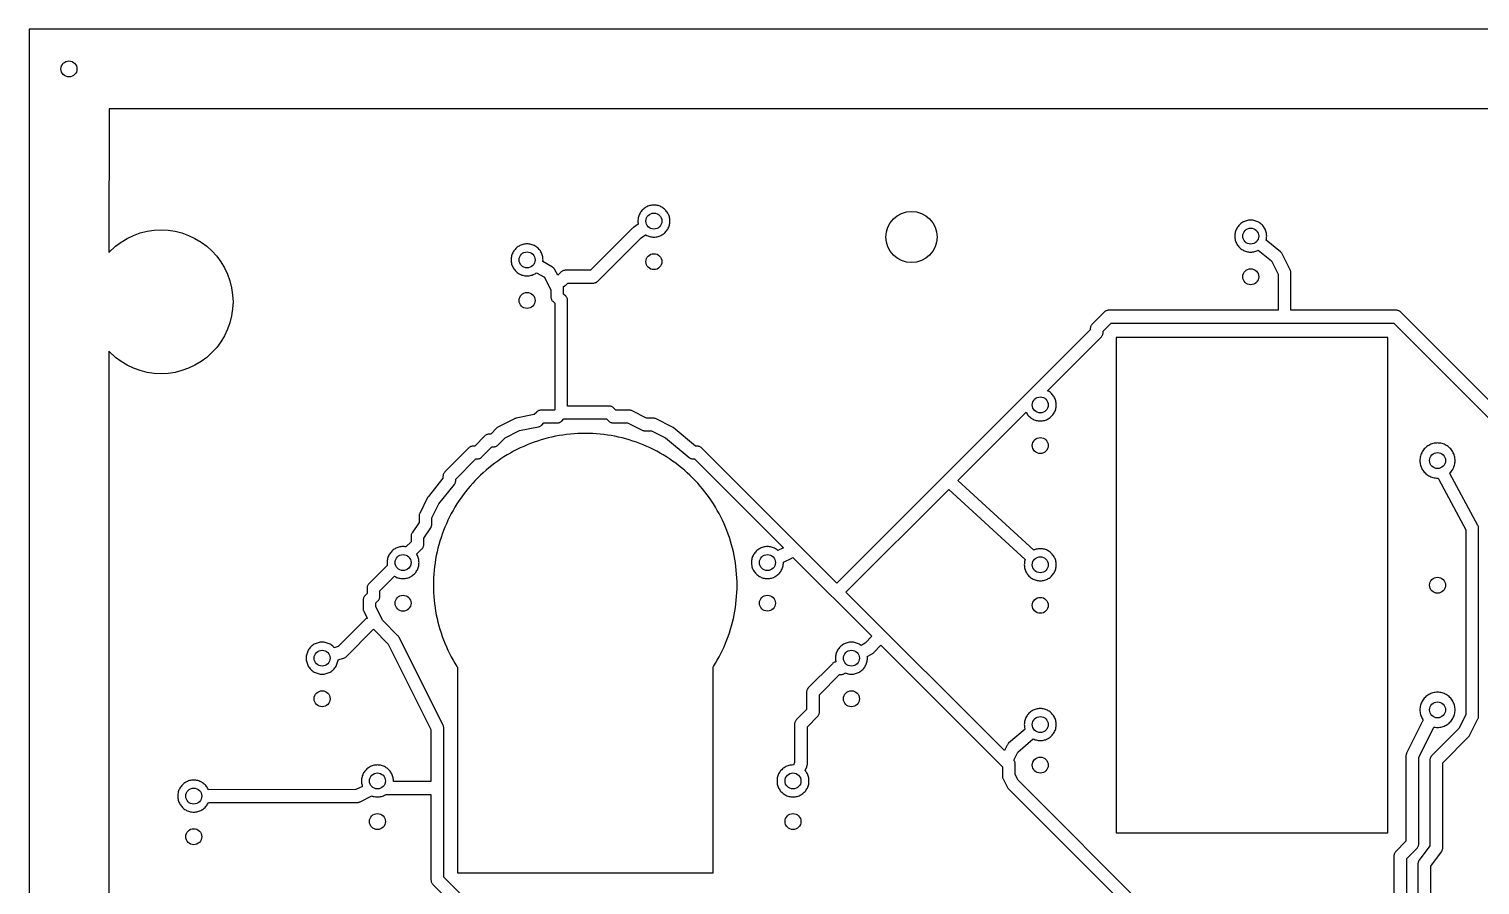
# Model space of a CAD drawing. Header units: millimetres. Extents: x 0 to 250, y 0 to 130.
# Drawn here: x 0 to 90.8, y 76.4 to 130 of the extents above; entities that cross this region are included whole.
import ezdxf

# ---------------------------------------------------------------- set-up
doc = ezdxf.new("R2010")
doc.units = ezdxf.units.MM
for name, color, linetype in [('0_REF_BLANK_250x130_DO_NOT_CUT', 8, 'Continuous'), ('1_ISOLATE_0.4mm_PROFILE_OUTSIDE_0.12deep', 1, 'Continuous'), ('2_DRILL_1.0mm', 3, 'Continuous'), ('3_DRILL_3.2mm_STANDOFF', 5, 'Continuous'), ('4_CUTOUTS_PROFILE_INSIDE_THRU', 4, 'Continuous'), ('5_OUTLINE_PROFILE_OUTSIDE_THRU', 2, 'Continuous'), ('C1_COUPON_ISOLATE_0.4mm_PROFILE_OUTSIDE_0.12deep', 2, 'Continuous')]:
    doc.layers.add(name, color=color, linetype=linetype)

msp = doc.modelspace()

# ---------------------------------------------------------------- linework, layer by layer
at = {"layer": '0_REF_BLANK_250x130_DO_NOT_CUT'}
msp.add_lwpolyline([(0, 0), (250, 0), (250, 130), (0, 130)], close=True, dxfattribs=at)
at = {"layer": '1_ISOLATE_0.4mm_PROFILE_OUTSIDE_0.12deep'}
for points in [[(95.05, 103.0657), (85.8328, 112.2828), (85.8038, 112.3092), (85.7722, 112.3326), (85.7386, 112.3528), (85.7031, 112.3696), (85.6661, 112.3828), (85.628, 112.3923), (85.5892, 112.3981), (85.55, 112.4), (78.95, 112.4), (78.95, 114.75), (78.9483, 114.787), (78.9431, 114.8238), (78.9346, 114.8598), (78.9228, 114.895), (78.9078, 114.9289), (78.4078, 115.9289), (78.3863, 115.9665), (78.361, 116.0016), (78.3319, 116.0338), (78.2996, 116.0626), (77.4028, 116.7787), (77.4029, 116.7792), (77.4178, 116.8429), (77.4284, 116.9075), (77.4349, 116.9726), (77.437, 117.038), (77.4349, 117.1034), (77.4284, 117.1685), (77.4178, 117.2331), (77.4029, 117.2968), (77.3839, 117.3594), (77.3609, 117.4207), (77.3339, 117.4803), (77.303, 117.538), (77.2685, 117.5936), (77.2304, 117.6468), (77.1888, 117.6973), (77.1441, 117.7451), (77.0963, 117.7898), (77.0458, 117.8314), (76.9926, 117.8695), (76.937, 117.904), (76.8793, 117.9349), (76.8197, 117.9619), (76.7584, 117.9849), (76.6958, 118.0039), (76.6321, 118.0188), (76.5675, 118.0294), (76.5024, 118.0359), (76.437, 118.038), (76.3716, 118.0359), (76.3065, 118.0294), (76.2419, 118.0188), (76.1782, 118.0039), (76.1156, 117.9849), (76.0543, 117.9619), (75.9947, 117.9349), (75.937, 117.904), (75.8814, 117.8695), (75.8282, 117.8314), (75.7777, 117.7898), (75.7299, 117.7451), (75.6852, 117.6973), (75.6436, 117.6468), (75.6055, 117.5936), (75.571, 117.538), (75.5401, 117.4803), (75.5131, 117.4207), (75.4901, 117.3594), (75.4711, 117.2968), (75.4562, 117.2331), (75.4456, 117.1685), (75.4391, 117.1034), (75.437, 117.038), (75.4391, 116.9726), (75.4456, 116.9075), (75.4562, 116.8429), (75.4711, 116.7792), (75.4901, 116.7166), (75.5131, 116.6553), (75.5401, 116.5957), (75.571, 116.538), (75.6055, 116.4824), (75.6436, 116.4292), (75.6852, 116.3787), (75.7299, 116.3309), (75.7777, 116.2862), (75.8282, 116.2446), (75.8814, 116.2065), (75.937, 116.172), (75.9947, 116.1411), (76.0543, 116.1141), (76.1156, 116.0911), (76.1782, 116.0721), (76.2419, 116.0572), (76.3065, 116.0466), (76.3716, 116.0401), (76.437, 116.038), (76.5024, 116.0401), (76.5675, 116.0466), (76.6321, 116.0572), (76.6958, 116.0721), (76.7584, 116.0911), (76.8197, 116.1141), (76.8793, 116.1411), (76.9032, 116.1539), (77.7316, 115.4924), (78.15, 114.6556), (78.15, 112.4), (67.55, 112.4), (67.5108, 112.3981), (67.472, 112.3923), (67.4339, 112.3828), (67.3969, 112.3696), (67.3614, 112.3528), (67.3278, 112.3326), (67.2962, 112.3092), (67.2672, 112.2828), (66.5172, 111.5328), (66.4908, 111.5038), (66.4674, 111.4722), (66.4472, 111.4386), (66.4304, 111.4031), (66.4172, 111.3661), (66.4077, 111.328), (66.4019, 111.2892), (66.4, 111.25), (66.4, 111.1657), (50.55, 95.3157), (42.0828, 103.7828), (42.0538, 103.8092), (42.0222, 103.8326), (41.9886, 103.8528), (41.9531, 103.8696), (41.9161, 103.8828), (41.878, 103.8923), (41.8392, 103.8981), (41.8, 103.9), (41.6948, 103.9), (40.3061, 105.0573), (40.2689, 105.0848), (40.2289, 105.1078), (39.2289, 105.6078), (39.195, 105.6228), (39.1598, 105.6346), (39.1238, 105.6431), (39.087, 105.6483), (39.05, 105.65), (38.6444, 105.65), (37.7289, 106.1078), (37.695, 106.1228), (37.6598, 106.1346), (37.6238, 106.1431), (37.587, 106.1483), (37.55, 106.15), (36.7157, 106.15), (36.5828, 106.2828), (36.5538, 106.3092), (36.5222, 106.3326), (36.4886, 106.3528), (36.4531, 106.3696), (36.4161, 106.3828), (36.378, 106.3923), (36.3392, 106.3981), (36.3, 106.4), (33.7, 106.4), (33.7, 113), (33.6981, 113.0392), (33.6923, 113.078), (33.6828, 113.1161), (33.6696, 113.1531), (33.6528, 113.1886), (33.6326, 113.2222), (33.6092, 113.2538), (33.5828, 113.2828), (33.45, 113.4157), (33.45, 113.75), (33.4483, 113.787), (33.4431, 113.8238), (33.4346, 113.8598), (33.4304, 113.8723), (33.4531, 113.8804), (33.4886, 113.8972), (33.5222, 113.9174), (33.5538, 113.9408), (33.5828, 113.9672), (33.7157, 114.1), (35.3, 114.1), (35.3392, 114.1019), (35.378, 114.1077), (35.4161, 114.1172), (35.4531, 114.1304), (35.4886, 114.1472), (35.5222, 114.1674), (35.5538, 114.1908), (35.5828, 114.2172), (38.3078, 116.9422), (38.5756, 117.1289), (38.598, 117.115), (38.6557, 117.0841), (38.7153, 117.0571), (38.7766, 117.0341), (38.8392, 117.0151), (38.9029, 117.0002), (38.9675, 116.9896), (39.0326, 116.9831), (39.098, 116.981), (39.1634, 116.9831), (39.2285, 116.9896), (39.2931, 117.0002), (39.3568, 117.0151), (39.4194, 117.0341), (39.4807, 117.0571), (39.5403, 117.0841), (39.598, 117.115), (39.6536, 117.1495), (39.7068, 117.1876), (39.7573, 117.2292), (39.8051, 117.2739), (39.8498, 117.3217), (39.8914, 117.3722), (39.9295, 117.4254), (39.964, 117.481), (39.9949, 117.5387), (40.0219, 117.5983), (40.0449, 117.6596), (40.0639, 117.7222), (40.0788, 117.7859), (40.0894, 117.8505), (40.0959, 117.9156), (40.098, 117.981), (40.0959, 118.0464), (40.0894, 118.1115), (40.0788, 118.1761), (40.0639, 118.2398), (40.0449, 118.3024), (40.0219, 118.3637), (39.9949, 118.4233), (39.964, 118.481), (39.9295, 118.5366), (39.8914, 118.5898), (39.8498, 118.6403), (39.8051, 118.6881), (39.7573, 118.7328), (39.7068, 118.7744), (39.6536, 118.8125), (39.598, 118.847), (39.5403, 118.8779), (39.4807, 118.9049), (39.4194, 118.9279), (39.3568, 118.9469), (39.2931, 118.9618), (39.2285, 118.9724), (39.1634, 118.9789), (39.098, 118.981), (39.0326, 118.9789), (38.9675, 118.9724), (38.9029, 118.9618), (38.8392, 118.9469), (38.7766, 118.9279), (38.7153, 118.9049), (38.6557, 118.8779), (38.598, 118.847), (38.5424, 118.8125), (38.4892, 118.7744), (38.4387, 118.7328), (38.3909, 118.6881), (38.3462, 118.6403), (38.3046, 118.5898), (38.2665, 118.5366), (38.232, 118.481), (38.2011, 118.4233), (38.1741, 118.3637), (38.1511, 118.3024), (38.1321, 118.2398), (38.1172, 118.1761), (38.1066, 118.1115), (38.1001, 118.0464), (38.098, 117.981), (38.1001, 117.9156), (38.1066, 117.8505), (38.1172, 117.7859), (38.1175, 117.7848), (37.8212, 117.5781), (37.7932, 117.5566), (37.7672, 117.5328), (35.1343, 114.9), (33.55, 114.9), (33.5108, 114.8981), (33.472, 114.8923), (33.4339, 114.8828), (33.3969, 114.8696), (33.3614, 114.8528), (33.3278, 114.8326), (33.2962, 114.8092), (33.2672, 114.7828), (33.0762, 114.5919), (32.9078, 114.9289), (32.8887, 114.9628), (32.8665, 114.9946), (32.8412, 115.0242), (32.8132, 115.0512), (32.7828, 115.0753), (32.7501, 115.0964), (32.1533, 115.4411), (32.1579, 115.4876), (32.16, 115.553), (32.1579, 115.6184), (32.1514, 115.6835), (32.1408, 115.7481), (32.1259, 115.8118), (32.1069, 115.8744), (32.0839, 115.9357), (32.0569, 115.9953), (32.026, 116.053), (31.9915, 116.1086), (31.9534, 116.1618), (31.9118, 116.2123), (31.8671, 116.2601), (31.8193, 116.3048), (31.7688, 116.3464), (31.7156, 116.3845), (31.66, 116.419), (31.6023, 116.4499), (31.5427, 116.4769), (31.4814, 116.4999), (31.4188, 116.5189), (31.3551, 116.5338), (31.2905, 116.5444), (31.2254, 116.5509), (31.16, 116.553), (31.0946, 116.5509), (31.0295, 116.5444), (30.9649, 116.5338), (30.9012, 116.5189), (30.8386, 116.4999), (30.7773, 116.4769), (30.7177, 116.4499), (30.66, 116.419), (30.6044, 116.3845), (30.5512, 116.3464), (30.5007, 116.3048), (30.4529, 116.2601), (30.4082, 116.2123), (30.3666, 116.1618), (30.3285, 116.1086), (30.294, 116.053), (30.2631, 115.9953), (30.2361, 115.9357), (30.2131, 115.8744), (30.1941, 115.8118), (30.1792, 115.7481), (30.1686, 115.6835), (30.1621, 115.6184), (30.16, 115.553), (30.1621, 115.4876), (30.1686, 115.4225), (30.1792, 115.3579), (30.1941, 115.2942), (30.2131, 115.2316), (30.2361, 115.1703), (30.2631, 115.1107), (30.294, 115.053), (30.3285, 114.9974), (30.3666, 114.9442), (30.4082, 114.8937), (30.4529, 114.8459), (30.5007, 114.8012), (30.5512, 114.7596), (30.6044, 114.7215), (30.66, 114.687), (30.7177, 114.6561), (30.7773, 114.6291), (30.8386, 114.6061), (30.9012, 114.5871), (30.9649, 114.5722), (31.0295, 114.5616), (31.0946, 114.5551), (31.16, 114.553), (31.2254, 114.5551), (31.2905, 114.5616), (31.3551, 114.5722), (31.4188, 114.5871), (31.4814, 114.6061), (31.5427, 114.6291), (31.6023, 114.6561), (31.66, 114.687), (31.7156, 114.7215), (31.7531, 114.7484), (32.2459, 114.4637), (32.65, 113.6556), (32.65, 113.25), (32.6519, 113.2108), (32.6577, 113.172), (32.6672, 113.1339), (32.6804, 113.0969), (32.6972, 113.0614), (32.7174, 113.0278), (32.7408, 112.9962), (32.7672, 112.9672), (32.9, 112.8343), (32.9, 106.25), (32.9019, 106.2108), (32.9075, 106.1732), (32.8843, 106.15), (32.05, 106.15), (32.0108, 106.1481), (31.972, 106.1423), (31.9339, 106.1328), (31.8969, 106.1196), (31.8614, 106.1028), (31.8278, 106.0826), (31.7962, 106.0592), (31.7672, 106.0328), (31.6028, 105.8685), (30.4716, 105.6422), (30.4371, 105.6337), (30.4035, 105.6222), (30.3711, 105.6078), (29.3711, 105.1078), (29.3338, 105.0866), (29.2991, 105.0615), (29.2672, 105.0328), (28.8843, 104.65), (28.8, 104.65), (28.7608, 104.6481), (28.722, 104.6423), (28.6839, 104.6328), (28.6469, 104.6196), (28.6114, 104.6028), (28.5778, 104.5826), (28.5462, 104.5592), (28.5172, 104.5328), (27.8843, 103.9), (27.8, 103.9), (27.7608, 103.8981), (27.722, 103.8923), (27.6839, 103.8828), (27.6469, 103.8696), (27.6114, 103.8528), (27.5778, 103.8326), (27.5462, 103.8092), (27.5172, 103.7828), (26.0172, 102.2828), (25.9908, 102.2538), (25.9674, 102.2222), (25.9472, 102.1886), (25.9304, 102.1531), (25.9172, 102.1161), (25.9077, 102.078), (25.9019, 102.0392), (25.9, 102), (25.9, 101.8903), (24.9877, 100.7499), (24.9631, 100.7156), (24.9422, 100.6789), (24.4422, 99.6789), (24.4272, 99.645), (24.4154, 99.6098), (24.4069, 99.5738), (24.4017, 99.537), (24.4, 99.5), (24.4, 99.1211), (23.9672, 98.4719), (23.9471, 98.4383), (23.9303, 98.4028), (23.9172, 98.3659), (23.9077, 98.3279), (23.9019, 98.2891), (23.9, 98.25), (23.9, 97.9157), (23.5764, 97.592), (23.5315, 97.5994), (23.4664, 97.6059), (23.401, 97.608), (23.3356, 97.6059), (23.2705, 97.5994), (23.2059, 97.5888), (23.1422, 97.5739), (23.0796, 97.5549), (23.0183, 97.5319), (22.9587, 97.5049), (22.901, 97.474), (22.8454, 97.4395), (22.7922, 97.4014), (22.7417, 97.3598), (22.6939, 97.3151), (22.6492, 97.2673), (22.6076, 97.2168), (22.5695, 97.1636), (22.535, 97.108), (22.5041, 97.0503), (22.4771, 96.9907), (22.4541, 96.9294), (22.4351, 96.8668), (22.4202, 96.8031), (22.4096, 96.7385), (22.4031, 96.6734), (22.401, 96.608), (22.4031, 96.5426), (22.4096, 96.4775), (22.417, 96.4326), (21.2672, 95.2828), (21.2408, 95.2538), (21.2174, 95.2222), (21.1972, 95.1886), (21.1804, 95.1531), (21.1672, 95.1161), (21.1577, 95.078), (21.1519, 95.0392), (21.15, 95), (21.15, 94.6657), (21.0172, 94.5328), (20.9908, 94.5038), (20.9674, 94.4722), (20.9472, 94.4386), (20.9304, 94.4031), (20.9172, 94.3661), (20.9077, 94.328), (20.9019, 94.2892), (20.9, 94.25), (20.9, 93.75), (20.9017, 93.713), (20.9069, 93.6762), (20.9154, 93.6402), (20.9272, 93.605), (20.9422, 93.5711), (21.1648, 93.126), (21.1469, 93.1196), (21.1114, 93.1028), (21.0778, 93.0826), (21.0462, 93.0592), (21.0172, 93.0328), (19.3374, 91.3531), (19.0991, 91.2798), (19.0928, 91.2873), (19.0481, 91.3351), (19.0003, 91.3798), (18.9498, 91.4214), (18.8966, 91.4595), (18.841, 91.494), (18.7833, 91.5249), (18.7237, 91.5519), (18.6624, 91.5749), (18.5998, 91.5939), (18.5361, 91.6088), (18.4715, 91.6194), (18.4064, 91.6259), (18.341, 91.628), (18.2756, 91.6259), (18.2105, 91.6194), (18.1459, 91.6088), (18.0822, 91.5939), (18.0196, 91.5749), (17.9583, 91.5519), (17.8987, 91.5249), (17.841, 91.494), (17.7854, 91.4595), (17.7322, 91.4214), (17.6817, 91.3798), (17.6339, 91.3351), (17.5892, 91.2873), (17.5476, 91.2368), (17.5095, 91.1836), (17.475, 91.128), (17.4441, 91.0703), (17.4171, 91.0107), (17.3941, 90.9494), (17.3751, 90.8868), (17.3602, 90.8231), (17.3496, 90.7585), (17.3431, 90.6934), (17.341, 90.628), (17.3431, 90.5626), (17.3496, 90.4975), (17.3602, 90.4329), (17.3751, 90.3692), (17.3941, 90.3066), (17.4171, 90.2453), (17.4441, 90.1857), (17.475, 90.128), (17.5095, 90.0724), (17.5476, 90.0192), (17.5892, 89.9687), (17.6339, 89.9209), (17.6817, 89.8762), (17.7322, 89.8346), (17.7854, 89.7965), (17.841, 89.762), (17.8987, 89.7311), (17.9583, 89.7041), (18.0196, 89.6811), (18.0822, 89.6621), (18.1459, 89.6472), (18.2105, 89.6366), (18.2756, 89.6301), (18.341, 89.628), (18.4064, 89.6301), (18.4715, 89.6366), (18.5361, 89.6472), (18.5998, 89.6621), (18.6624, 89.6811), (18.7237, 89.7041), (18.7833, 89.7311), (18.841, 89.762), (18.8966, 89.7965), (18.9498, 89.8346), (19.0003, 89.8762), (19.0481, 89.9209), (19.0928, 89.9687), (19.1344, 90.0192), (19.1725, 90.0724), (19.207, 90.128), (19.2379, 90.1857), (19.2649, 90.2453), (19.2879, 90.3066), (19.3069, 90.3692), (19.3218, 90.4329), (19.3324, 90.4975), (19.3342, 90.5151), (19.6676, 90.6177), (19.7042, 90.6309), (19.7394, 90.6477), (19.7728, 90.6678), (19.804, 90.691), (19.8328, 90.7172), (21.55, 92.4343), (22.4713, 91.5131), (25.15, 86.1556), (25.15, 82.9), (22.7986, 82.9), (22.8, 82.943), (22.7979, 83.0084), (22.7914, 83.0735), (22.7808, 83.1381), (22.7659, 83.2018), (22.7469, 83.2644), (22.7239, 83.3257), (22.6969, 83.3853), (22.666, 83.443), (22.6315, 83.4986), (22.5934, 83.5518), (22.5518, 83.6023), (22.5071, 83.6501), (22.4593, 83.6948), (22.4088, 83.7364), (22.3556, 83.7745), (22.3, 83.809), (22.2423, 83.8399), (22.1827, 83.8669), (22.1214, 83.8899), (22.0588, 83.9089), (21.9951, 83.9238), (21.9305, 83.9344), (21.8654, 83.9409), (21.8, 83.943), (21.7346, 83.9409), (21.6695, 83.9344), (21.6049, 83.9238), (21.5412, 83.9089), (21.4786, 83.8899), (21.4173, 83.8669), (21.3577, 83.8399), (21.3, 83.809), (21.2444, 83.7745), (21.1912, 83.7364), (21.1407, 83.6948), (21.0929, 83.6501), (21.0482, 83.6023), (21.0066, 83.5518), (20.9685, 83.4986), (20.934, 83.443), (20.9031, 83.3853), (20.8761, 83.3257), (20.8531, 83.2644), (20.8341, 83.2018), (20.8192, 83.1381), (20.8086, 83.0735), (20.8021, 83.0084), (20.8, 82.943), (20.8021, 82.8776), (20.8086, 82.8125), (20.8192, 82.7479), (20.8341, 82.6842), (20.8531, 82.6216), (20.8603, 82.6024), (20.4555, 82.4), (11.2209, 82.3964), (11.2019, 82.4383), (11.171, 82.496), (11.1365, 82.5516), (11.0984, 82.6048), (11.0568, 82.6553), (11.0121, 82.7031), (10.9643, 82.7478), (10.9138, 82.7894), (10.8606, 82.8275), (10.805, 82.862), (10.7473, 82.8929), (10.6877, 82.9199), (10.6264, 82.9429), (10.5638, 82.9619), (10.5001, 82.9768), (10.4355, 82.9874), (10.3704, 82.9939), (10.305, 82.996), (10.2396, 82.9939), (10.1745, 82.9874), (10.1099, 82.9768), (10.0462, 82.9619), (9.9836, 82.9429), (9.9223, 82.9199), (9.8627, 82.8929), (9.805, 82.862), (9.7494, 82.8275), (9.6962, 82.7894), (9.6457, 82.7478), (9.5979, 82.7031), (9.5532, 82.6553), (9.5116, 82.6048), (9.4735, 82.5516), (9.439, 82.496), (9.4081, 82.4383), (9.3811, 82.3787), (9.3581, 82.3174), (9.3391, 82.2548), (9.3242, 82.1911), (9.3136, 82.1265), (9.3071, 82.0614), (9.305, 81.996), (9.3071, 81.9306), (9.3136, 81.8655), (9.3242, 81.8009), (9.3391, 81.7372), (9.3581, 81.6746), (9.3811, 81.6133), (9.4081, 81.5537), (9.439, 81.496), (9.4735, 81.4404), (9.5116, 81.3872), (9.5532, 81.3367), (9.5979, 81.2889), (9.6457, 81.2442), (9.6962, 81.2026), (9.7494, 81.1645), (9.805, 81.13), (9.8627, 81.0991), (9.9223, 81.0721), (9.9836, 81.0491), (10.0462, 81.0301), (10.1099, 81.0152), (10.1745, 81.0046), (10.2396, 80.9981), (10.305, 80.996), (10.3704, 80.9981), (10.4355, 81.0046), (10.5001, 81.0152), (10.5638, 81.0301), (10.6264, 81.0491), (10.6877, 81.0721), (10.7473, 81.0991), (10.805, 81.13), (10.8606, 81.1645), (10.9138, 81.2026), (10.9643, 81.2442), (11.0121, 81.2889), (11.0568, 81.3367), (11.0984, 81.3872), (11.1365, 81.4404), (11.171, 81.496), (11.2019, 81.5537), (11.2212, 81.5964), (20.5502, 81.6), (20.5872, 81.6017), (20.6239, 81.6069), (20.6599, 81.6154), (20.695, 81.6272), (20.7289, 81.6422), (21.4546, 82.0051), (21.4786, 81.9961), (21.5412, 81.9771), (21.6049, 81.9622), (21.6695, 81.9516), (21.7346, 81.9451), (21.8, 81.943), (21.8654, 81.9451), (21.9305, 81.9516), (21.9951, 81.9622), (22.0588, 81.9771), (22.1214, 81.9961), (22.1827, 82.0191), (22.2423, 82.0461), (22.3, 82.077), (22.337, 82.1), (25.15, 82.1), (25.15, 76.75), (25.1519, 76.7108), (25.1577, 76.672), (25.1672, 76.6339), (25.1804, 76.5969), (25.1972, 76.5614), (25.2174, 76.5278), (25.2408, 76.4962), (25.2672, 76.4672), (27.4, 74.3343)], [(70.0828, 74.7828), (61.8787, 82.9869), (61.7, 83.3444), (61.7, 84), (61.6981, 84.0392), (61.6923, 84.078), (61.6828, 84.1161), (61.6696, 84.1531), (61.6528, 84.1886), (61.6326, 84.2222), (61.612, 84.25), (61.616, 84.2548), (61.6385, 84.2869), (61.6578, 84.3211), (61.8716, 84.7487), (62.8367, 85.5744), (62.8903, 85.5501), (62.9516, 85.5271), (63.0142, 85.5081), (63.0779, 85.4932), (63.1425, 85.4826), (63.2076, 85.4761), (63.273, 85.474), (63.3384, 85.4761), (63.4035, 85.4826), (63.4681, 85.4932), (63.5318, 85.5081), (63.5944, 85.5271), (63.6557, 85.5501), (63.7153, 85.5771), (63.773, 85.608), (63.8286, 85.6425), (63.8818, 85.6806), (63.9323, 85.7222), (63.9801, 85.7669), (64.0248, 85.8147), (64.0664, 85.8652), (64.1045, 85.9184), (64.139, 85.974), (64.1699, 86.0317), (64.1969, 86.0913), (64.2199, 86.1526), (64.2389, 86.2152), (64.2538, 86.2789), (64.2644, 86.3435), (64.2709, 86.4086), (64.273, 86.474), (64.2709, 86.5394), (64.2644, 86.6045), (64.2538, 86.6691), (64.2389, 86.7328), (64.2199, 86.7954), (64.1969, 86.8567), (64.1699, 86.9163), (64.139, 86.974), (64.1045, 87.0296), (64.0664, 87.0828), (64.0248, 87.1333), (63.9801, 87.1811), (63.9323, 87.2258), (63.8818, 87.2674), (63.8286, 87.3055), (63.773, 87.34), (63.7153, 87.3709), (63.6557, 87.3979), (63.5944, 87.4209), (63.5318, 87.4399), (63.4681, 87.4548), (63.4035, 87.4654), (63.3384, 87.4719), (63.273, 87.474), (63.2076, 87.4719), (63.1425, 87.4654), (63.0779, 87.4548), (63.0142, 87.4399), (62.9516, 87.4209), (62.8903, 87.3979), (62.8307, 87.3709), (62.773, 87.34), (62.7174, 87.3055), (62.6642, 87.2674), (62.6137, 87.2258), (62.5659, 87.1811), (62.5212, 87.1333), (62.4796, 87.0828), (62.4415, 87.0296), (62.407, 86.974), (62.3761, 86.9163), (62.3491, 86.8567), (62.3261, 86.7954), (62.3071, 86.7328), (62.2922, 86.6691), (62.2816, 86.6045), (62.2751, 86.5394), (62.273, 86.474), (62.2751, 86.4086), (62.2816, 86.3435), (62.2922, 86.2789), (62.3071, 86.2152), (62.317, 86.1825), (61.29, 85.304), (61.261, 85.2765), (61.2348, 85.2463), (61.2118, 85.2137), (61.1922, 85.1789), (61.0238, 84.8419), (51.1157, 94.75), (57.5511, 101.1855), (62.3275, 96.7992), (62.3261, 96.7954), (62.3071, 96.7328), (62.2922, 96.6691), (62.2816, 96.6045), (62.2751, 96.5394), (62.273, 96.474), (62.2751, 96.4086), (62.2816, 96.3435), (62.2922, 96.2789), (62.3071, 96.2152), (62.3261, 96.1526), (62.3491, 96.0913), (62.3761, 96.0317), (62.407, 95.974), (62.4415, 95.9184), (62.4796, 95.8652), (62.5212, 95.8147), (62.5659, 95.7669), (62.6137, 95.7222), (62.6642, 95.6806), (62.7174, 95.6425), (62.773, 95.608), (62.8307, 95.5771), (62.8903, 95.5501), (62.9516, 95.5271), (63.0142, 95.5081), (63.0779, 95.4932), (63.1425, 95.4826), (63.2076, 95.4761), (63.273, 95.474), (63.3384, 95.4761), (63.4035, 95.4826), (63.4681, 95.4932), (63.5318, 95.5081), (63.5944, 95.5271), (63.6557, 95.5501), (63.7153, 95.5771), (63.773, 95.608), (63.8286, 95.6425), (63.8818, 95.6806), (63.9323, 95.7222), (63.9801, 95.7669), (64.0248, 95.8147), (64.0664, 95.8652), (64.1045, 95.9184), (64.139, 95.974), (64.1699, 96.0317), (64.1969, 96.0913), (64.2199, 96.1526), (64.2389, 96.2152), (64.2538, 96.2789), (64.2644, 96.3435), (64.2709, 96.4086), (64.273, 96.474), (64.2709, 96.5394), (64.2644, 96.6045), (64.2538, 96.6691), (64.2389, 96.7328), (64.2199, 96.7954), (64.1969, 96.8567), (64.1699, 96.9163), (64.139, 96.974), (64.1045, 97.0296), (64.0664, 97.0828), (64.0248, 97.1333), (63.9801, 97.1811), (63.9323, 97.2258), (63.8818, 97.2674), (63.8286, 97.3055), (63.773, 97.34), (63.7153, 97.3709), (63.6557, 97.3979), (63.5944, 97.4209), (63.5318, 97.4399), (63.4681, 97.4548), (63.4035, 97.4654), (63.3384, 97.4719), (63.273, 97.474), (63.2076, 97.4719), (63.1425, 97.4654), (63.0779, 97.4548), (63.0142, 97.4399), (62.9516, 97.4209), (62.8903, 97.3979), (62.8689, 97.3882), (58.1173, 101.7517), (62.3835, 106.0179), (62.407, 105.974), (62.4415, 105.9184), (62.4796, 105.8652), (62.5212, 105.8147), (62.5659, 105.7669), (62.6137, 105.7222), (62.6642, 105.6806), (62.7174, 105.6425), (62.773, 105.608), (62.8307, 105.5771), (62.8903, 105.5501), (62.9516, 105.5271), (63.0142, 105.5081), (63.0779, 105.4932), (63.1425, 105.4826), (63.2076, 105.4761), (63.273, 105.474), (63.3384, 105.4761), (63.4035, 105.4826), (63.4681, 105.4932), (63.5318, 105.5081), (63.5944, 105.5271), (63.6557, 105.5501), (63.7153, 105.5771), (63.773, 105.608), (63.8286, 105.6425), (63.8818, 105.6806), (63.9323, 105.7222), (63.9801, 105.7669), (64.0248, 105.8147), (64.0664, 105.8652), (64.1045, 105.9184), (64.139, 105.974), (64.1699, 106.0317), (64.1969, 106.0913), (64.2199, 106.1526), (64.2389, 106.2152), (64.2538, 106.2789), (64.2644, 106.3435), (64.2709, 106.4086), (64.273, 106.474), (64.2709, 106.5394), (64.2644, 106.6045), (64.2538, 106.6691), (64.2389, 106.7328), (64.2199, 106.7954), (64.1969, 106.8567), (64.1699, 106.9163), (64.139, 106.974), (64.1045, 107.0296), (64.0664, 107.0828), (64.0248, 107.1333), (63.9801, 107.1811), (63.9323, 107.2258), (63.8818, 107.2674), (63.8286, 107.3055), (63.773, 107.34), (63.7291, 107.3635), (67.0828, 110.7172), (67.1092, 110.7462), (67.1326, 110.7778), (67.1528, 110.8114), (67.1696, 110.8469), (67.1828, 110.8839), (67.1923, 110.922), (67.1981, 110.9608), (67.2, 111), (67.2, 111.0843), (67.7157, 111.6), (85.3843, 111.6), (103.9806, 93.0037)], [(28.0828, 74.7828), (25.95, 76.9157), (25.95, 86.25), (25.9483, 86.287), (25.9431, 86.3238), (25.9346, 86.3598), (25.9228, 86.395), (25.9078, 86.4289), (23.1578, 91.9289), (23.1366, 91.9662), (23.1115, 92.0009), (23.0828, 92.0328), (22.1287, 92.9869), (21.7, 93.8444), (21.7, 94.0843), (21.8328, 94.2172), (21.8592, 94.2462), (21.8826, 94.2778), (21.9028, 94.3114), (21.9196, 94.3469), (21.9328, 94.3839), (21.9423, 94.422), (21.9481, 94.4608), (21.95, 94.5), (21.95, 94.8343), (22.8743, 95.7586), (22.901, 95.742), (22.9587, 95.7111), (23.0183, 95.6841), (23.0796, 95.6611), (23.1422, 95.6421), (23.2059, 95.6272), (23.2705, 95.6166), (23.3356, 95.6101), (23.401, 95.608), (23.4664, 95.6101), (23.5315, 95.6166), (23.5961, 95.6272), (23.6598, 95.6421), (23.7224, 95.6611), (23.7837, 95.6841), (23.8433, 95.7111), (23.901, 95.742), (23.9566, 95.7765), (24.0098, 95.8146), (24.0603, 95.8562), (24.1081, 95.9009), (24.1528, 95.9487), (24.1944, 95.9992), (24.2325, 96.0524), (24.267, 96.108), (24.2979, 96.1657), (24.3249, 96.2253), (24.3479, 96.2866), (24.3669, 96.3492), (24.3818, 96.4129), (24.3924, 96.4775), (24.3989, 96.5426), (24.401, 96.608), (24.3989, 96.6734), (24.3924, 96.7385), (24.3818, 96.8031), (24.3669, 96.8668), (24.3479, 96.9294), (24.3249, 96.9907), (24.2979, 97.0503), (24.267, 97.108), (24.2504, 97.1347), (24.5828, 97.4672), (24.6092, 97.4962), (24.6326, 97.5278), (24.6528, 97.5614), (24.6696, 97.5969), (24.6828, 97.6339), (24.6923, 97.672), (24.6981, 97.7108), (24.7, 97.75), (24.7, 98.1289), (25.1328, 98.7781), (25.1529, 98.8117), (25.1697, 98.8472), (25.1828, 98.8841), (25.1923, 98.9221), (25.1981, 98.9609), (25.2, 99), (25.2, 99.4056), (25.6388, 100.2832), (26.6123, 101.5001), (26.6349, 101.5313), (26.6544, 101.5646), (26.6706, 101.5996), (26.6834, 101.6359), (26.6926, 101.6734), (26.6981, 101.7115), (26.7, 101.75), (26.7, 101.8343), (27.9657, 103.1), (28.05, 103.1), (28.0892, 103.1019), (28.128, 103.1077), (28.1661, 103.1172), (28.2031, 103.1304), (28.2386, 103.1472), (28.2722, 103.1674), (28.3038, 103.1908), (28.3328, 103.2172), (28.9657, 103.85), (29.05, 103.85), (29.0892, 103.8519), (29.128, 103.8577), (29.1661, 103.8672), (29.2031, 103.8804), (29.2386, 103.8972), (29.2722, 103.9174), (29.3038, 103.9408), (29.3328, 103.9672), (29.7869, 104.4213), (30.681, 104.8683), (31.8784, 105.1078), (31.9164, 105.1173), (31.9533, 105.1306), (31.9887, 105.1473), (32.0223, 105.1675), (32.0538, 105.1908), (32.0828, 105.2172), (32.2157, 105.35), (33.05, 105.35), (33.0892, 105.3519), (33.128, 105.3577), (33.1661, 105.3672), (33.2031, 105.3804), (33.2386, 105.3972), (33.2722, 105.4174), (33.3038, 105.4408), (33.3328, 105.4672), (33.4657, 105.6), (36.1343, 105.6), (36.2672, 105.4672), (36.2962, 105.4408), (36.3278, 105.4174), (36.3614, 105.3972), (36.3969, 105.3804), (36.4339, 105.3672), (36.472, 105.3577), (36.5108, 105.3519), (36.55, 105.35), (37.4556, 105.35), (38.3711, 104.8922), (38.405, 104.8772), (38.4402, 104.8654), (38.4762, 104.8569), (38.513, 104.8517), (38.55, 104.85), (38.9556, 104.85), (39.8296, 104.413), (41.2939, 103.1927), (41.3256, 103.1689), (41.3596, 103.1482), (41.3953, 103.1311), (41.4327, 103.1176), (41.4711, 103.1079), (41.5104, 103.102), (41.55, 103.1), (41.6343, 103.1), (47.2051, 97.5292), (46.8559, 97.3638), (46.8078, 97.4034), (46.7546, 97.4415), (46.699, 97.476), (46.6413, 97.5069), (46.5817, 97.5339), (46.5204, 97.5569), (46.4578, 97.5759), (46.3941, 97.5908), (46.3295, 97.6014), (46.2644, 97.6079), (46.199, 97.61), (46.1336, 97.6079), (46.0685, 97.6014), (46.0039, 97.5908), (45.9402, 97.5759), (45.8776, 97.5569), (45.8163, 97.5339), (45.7567, 97.5069), (45.699, 97.476), (45.6434, 97.4415), (45.5902, 97.4034), (45.5397, 97.3618), (45.4919, 97.3171), (45.4472, 97.2693), (45.4056, 97.2188), (45.3675, 97.1656), (45.333, 97.11), (45.3021, 97.0523), (45.2751, 96.9927), (45.2521, 96.9314), (45.2331, 96.8688), (45.2182, 96.8051), (45.2076, 96.7405), (45.2011, 96.6754), (45.199, 96.61), (45.2011, 96.5446), (45.2076, 96.4795), (45.2182, 96.4149), (45.2331, 96.3512), (45.2521, 96.2886), (45.2751, 96.2273), (45.3021, 96.1677), (45.333, 96.11), (45.3675, 96.0544), (45.4056, 96.0012), (45.4472, 95.9507), (45.4919, 95.9029), (45.5397, 95.8582), (45.5902, 95.8166), (45.6434, 95.7785), (45.699, 95.744), (45.7567, 95.7131), (45.8163, 95.6861), (45.8776, 95.6631), (45.9402, 95.6441), (46.0039, 95.6292), (46.0685, 95.6186), (46.1336, 95.6121), (46.199, 95.61), (46.2644, 95.6121), (46.3295, 95.6186), (46.3941, 95.6292), (46.4578, 95.6441), (46.5204, 95.6631), (46.5817, 95.6861), (46.6413, 95.7131), (46.699, 95.744), (46.7546, 95.7785), (46.8078, 95.8166), (46.8583, 95.8582), (46.9061, 95.9029), (46.9508, 95.9507), (46.9924, 96.0012), (47.0305, 96.0544), (47.065, 96.11), (47.0959, 96.1677), (47.1229, 96.2273), (47.1459, 96.2886), (47.1649, 96.3512), (47.1798, 96.4149), (47.1904, 96.4795), (47.1969, 96.5446), (47.199, 96.61), (47.198, 96.6406), (47.7212, 96.8885), (47.7559, 96.907), (47.7885, 96.9289), (47.7978, 96.9365), (52.7343, 92), (52.3053, 91.571), (52.0547, 91.4285), (52.0116, 91.4595), (51.956, 91.494), (51.8983, 91.5249), (51.8387, 91.5519), (51.7774, 91.5749), (51.7148, 91.5939), (51.6511, 91.6088), (51.5865, 91.6194), (51.5214, 91.6259), (51.456, 91.628), (51.3906, 91.6259), (51.3255, 91.6194), (51.2609, 91.6088), (51.1972, 91.5939), (51.1346, 91.5749), (51.0733, 91.5519), (51.0137, 91.5249), (50.956, 91.494), (50.9004, 91.4595), (50.8472, 91.4214), (50.7967, 91.3798), (50.7489, 91.3351), (50.7042, 91.2873), (50.6626, 91.2368), (50.6245, 91.1836), (50.59, 91.128), (50.5591, 91.0703), (50.5321, 91.0107), (50.5091, 90.9494), (50.4901, 90.8868), (50.4752, 90.8231), (50.4646, 90.7585), (50.4581, 90.6934), (50.456, 90.628), (50.4581, 90.5626), (50.4646, 90.4975), (50.4752, 90.4329), (50.4843, 90.3941), (50.472, 90.3923), (50.4339, 90.3828), (50.3969, 90.3696), (50.3614, 90.3528), (50.3278, 90.3326), (50.2962, 90.3092), (50.2672, 90.2828), (48.7672, 88.7828), (48.7408, 88.7538), (48.7174, 88.7222), (48.6972, 88.6886), (48.6804, 88.6531), (48.6672, 88.6161), (48.6577, 88.578), (48.6519, 88.5392), (48.65, 88.5), (48.65, 87.4157), (48.0172, 86.7828), (47.9908, 86.7538), (47.9674, 86.7222), (47.9472, 86.6886), (47.9304, 86.6531), (47.9172, 86.6161), (47.9077, 86.578), (47.9019, 86.5392), (47.9, 86.5), (47.9, 84.0898), (47.8301, 83.942), (47.8, 83.943), (47.7346, 83.9409), (47.6695, 83.9344), (47.6049, 83.9238), (47.5412, 83.9089), (47.4786, 83.8899), (47.4173, 83.8669), (47.3577, 83.8399), (47.3, 83.809), (47.2444, 83.7745), (47.1912, 83.7364), (47.1407, 83.6948), (47.0929, 83.6501), (47.0482, 83.6023), (47.0066, 83.5518), (46.9685, 83.4986), (46.934, 83.443), (46.9031, 83.3853), (46.8761, 83.3257), (46.8531, 83.2644), (46.8341, 83.2018), (46.8192, 83.1381), (46.8086, 83.0735), (46.8021, 83.0084), (46.8, 82.943), (46.8021, 82.8776), (46.8086, 82.8125), (46.8192, 82.7479), (46.8341, 82.6842), (46.8531, 82.6216), (46.8761, 82.5603), (46.9031, 82.5007), (46.934, 82.443), (46.9685, 82.3874), (47.0066, 82.3342), (47.0482, 82.2837), (47.0929, 82.2359), (47.1407, 82.1912), (47.1912, 82.1496), (47.2444, 82.1115), (47.3, 82.077), (47.3577, 82.0461), (47.4173, 82.0191), (47.4786, 81.9961), (47.5412, 81.9771), (47.6049, 81.9622), (47.6695, 81.9516), (47.7346, 81.9451), (47.8, 81.943), (47.8654, 81.9451), (47.9305, 81.9516), (47.9951, 81.9622), (48.0588, 81.9771), (48.1214, 81.9961), (48.1827, 82.0191), (48.2423, 82.0461), (48.3, 82.077), (48.3556, 82.1115), (48.4088, 82.1496), (48.4593, 82.1912), (48.5071, 82.2359), (48.5518, 82.2837), (48.5934, 82.3342), (48.6315, 82.3874), (48.666, 82.443), (48.6969, 82.5007), (48.7239, 82.5603), (48.7469, 82.6216), (48.7659, 82.6842), (48.7808, 82.7479), (48.7914, 82.8125), (48.7979, 82.8776), (48.8, 82.943), (48.7979, 83.0084), (48.7914, 83.0735), (48.7808, 83.1381), (48.7659, 83.2018), (48.7469, 83.2644), (48.7239, 83.3257), (48.6969, 83.3853), (48.666, 83.443), (48.6315, 83.4986), (48.5934, 83.5518), (48.5535, 83.6004), (48.6616, 83.829), (48.6753, 83.8615), (48.686, 83.8952), (48.6938, 83.9297), (48.6984, 83.9647), (48.7, 84), (48.7, 86.3343), (49.3328, 86.9672), (49.3592, 86.9962), (49.3826, 87.0278), (49.4028, 87.0614), (49.4196, 87.0969), (49.4328, 87.1339), (49.4423, 87.172), (49.4481, 87.2108), (49.45, 87.25), (49.45, 88.3343), (50.7157, 89.6), (50.8, 89.6), (50.8392, 89.6019), (50.878, 89.6077), (50.9161, 89.6172), (50.9531, 89.6304), (50.9886, 89.6472), (51.0222, 89.6674), (51.0538, 89.6908), (51.0701, 89.7056), (51.0733, 89.7041), (51.1346, 89.6811), (51.1972, 89.6621), (51.2609, 89.6472), (51.3255, 89.6366), (51.3906, 89.6301), (51.456, 89.628), (51.5214, 89.6301), (51.5865, 89.6366), (51.6511, 89.6472), (51.7148, 89.6621), (51.7774, 89.6811), (51.8387, 89.7041), (51.8983, 89.7311), (51.956, 89.762), (52.0116, 89.7965), (52.0648, 89.8346), (52.1153, 89.8762), (52.1631, 89.9209), (52.2078, 89.9687), (52.2494, 90.0192), (52.2875, 90.0724), (52.322, 90.128), (52.3529, 90.1857), (52.3799, 90.2453), (52.4029, 90.3066), (52.4219, 90.3692), (52.4368, 90.4329), (52.4474, 90.4975), (52.4539, 90.5626), (52.456, 90.628), (52.4539, 90.6934), (52.45, 90.733), (52.7477, 90.9023), (52.778, 90.9213), (52.8064, 90.943), (52.8328, 90.9672), (53.3, 91.4343), (60.9, 83.8343), (60.9, 83.25), (60.9017, 83.213), (60.9069, 83.1762), (60.9154, 83.1402), (60.9272, 83.105), (60.9422, 83.0711), (61.1922, 82.5711), (61.2134, 82.5338), (61.2385, 82.4991), (61.2672, 82.4672), (69.4, 74.3343)], [(87.7, 40), (87.7, 77.6167), (88.37, 78.51), (88.3907, 78.5404), (88.4085, 78.5725), (88.4233, 78.6062), (88.4349, 78.6411), (88.4433, 78.6769), (88.4483, 78.7133), (88.45, 78.75), (88.45, 84.0843), (90.0828, 85.7172), (90.1115, 85.7491), (90.1366, 85.7838), (90.1578, 85.8211), (90.6578, 86.8211), (90.6728, 86.855), (90.6846, 86.8902), (90.6931, 86.9262), (90.6983, 86.963), (90.7, 87), (90.7, 98.75), (90.698, 98.7895), (90.6922, 98.8285), (90.6826, 98.8668), (90.6692, 98.904), (90.6522, 98.9396), (88.9022, 102.1896), (88.8922, 102.2062), (88.9028, 102.2162), (88.952, 102.2687), (88.9977, 102.3244), (89.0396, 102.3829), (89.0776, 102.444), (89.1116, 102.5075), (89.1413, 102.573), (89.1666, 102.6404), (89.1875, 102.7093), (89.2039, 102.7794), (89.2156, 102.8504), (89.2226, 102.9221), (89.225, 102.994), (89.2226, 103.0659), (89.2156, 103.1376), (89.2039, 103.2086), (89.1875, 103.2787), (89.1666, 103.3476), (89.1413, 103.415), (89.1116, 103.4805), (89.0776, 103.544), (89.0396, 103.6051), (88.9977, 103.6636), (88.952, 103.7193), (88.9028, 103.7718), (88.8503, 103.821), (88.7946, 103.8667), (88.7361, 103.9086), (88.675, 103.9466), (88.6115, 103.9806), (88.546, 104.0103), (88.4786, 104.0356), (88.4097, 104.0565), (88.3396, 104.0729), (88.2686, 104.0846), (88.1969, 104.0916), (88.125, 104.094), (88.0531, 104.0916), (87.9814, 104.0846), (87.9104, 104.0729), (87.8403, 104.0565), (87.7714, 104.0356), (87.704, 104.0103), (87.6385, 103.9806), (87.575, 103.9466), (87.5139, 103.9086), (87.4554, 103.8667), (87.3997, 103.821), (87.3472, 103.7718), (87.298, 103.7193), (87.2523, 103.6636), (87.2104, 103.6051), (87.1724, 103.544), (87.1384, 103.4805), (87.1087, 103.415), (87.0834, 103.3476), (87.0625, 103.2787), (87.0461, 103.2086), (87.0344, 103.1376), (87.0274, 103.0659), (87.025, 102.994), (87.0274, 102.9221), (87.0344, 102.8504), (87.0461, 102.7794), (87.0625, 102.7093), (87.0834, 102.6404), (87.1087, 102.573), (87.1384, 102.5075), (87.1724, 102.444), (87.2104, 102.3829), (87.2523, 102.3244), (87.298, 102.2687), (87.3472, 102.2162), (87.3997, 102.167), (87.4554, 102.1213), (87.5139, 102.0794), (87.575, 102.0414), (87.6385, 102.0074), (87.704, 101.9777), (87.7714, 101.9524), (87.8403, 101.9315), (87.9104, 101.9151), (87.9814, 101.9034), (88.0531, 101.8964), (88.125, 101.894), (88.1644, 101.8953), (88.1676, 101.8827), (88.1809, 101.8458), (88.1978, 101.8104), (89.9, 98.6492), (89.9, 87.0944), (89.4713, 86.2369), (87.7672, 84.5328), (87.7408, 84.5038), (87.7174, 84.4722), (87.6972, 84.4386), (87.6804, 84.4031), (87.6672, 84.3661), (87.6577, 84.328), (87.6519, 84.2892), (87.65, 84.25), (87.65, 78.8833), (86.98, 77.99), (86.9593, 77.9596), (86.9415, 77.9275), (86.9267, 77.8938), (86.9151, 77.8589), (86.9067, 77.8231), (86.9017, 77.7867), (86.9, 77.75), (86.9, 40.1657)], [(86.2, 40.25), (86.2, 78.0843), (86.8328, 78.7172), (86.8592, 78.7462), (86.8826, 78.7778), (86.9028, 78.8114), (86.9196, 78.8469), (86.9328, 78.8839), (86.9423, 78.922), (86.9481, 78.9608), (86.95, 79), (86.95, 84.4056), (87.9054, 86.3163), (87.9104, 86.3151), (87.9814, 86.3034), (88.0531, 86.2964), (88.125, 86.294), (88.1969, 86.2964), (88.2686, 86.3034), (88.3396, 86.3151), (88.4097, 86.3315), (88.4786, 86.3524), (88.546, 86.3777), (88.6115, 86.4074), (88.675, 86.4414), (88.7361, 86.4794), (88.7946, 86.5213), (88.8503, 86.567), (88.9028, 86.6162), (88.952, 86.6687), (88.9977, 86.7244), (89.0396, 86.7829), (89.0776, 86.844), (89.1116, 86.9075), (89.1413, 86.973), (89.1666, 87.0404), (89.1875, 87.1093), (89.2039, 87.1794), (89.2156, 87.2504), (89.2226, 87.3221), (89.225, 87.394), (89.2226, 87.4659), (89.2156, 87.5376), (89.2039, 87.6086), (89.1875, 87.6787), (89.1666, 87.7476), (89.1413, 87.815), (89.1116, 87.8805), (89.0776, 87.944), (89.0396, 88.0051), (88.9977, 88.0636), (88.952, 88.1193), (88.9028, 88.1718), (88.8503, 88.221), (88.7946, 88.2667), (88.7361, 88.3086), (88.675, 88.3466), (88.6115, 88.3806), (88.546, 88.4103), (88.4786, 88.4356), (88.4097, 88.4565), (88.3396, 88.4729), (88.2686, 88.4846), (88.1969, 88.4916), (88.125, 88.494), (88.0531, 88.4916), (87.9814, 88.4846), (87.9104, 88.4729), (87.8403, 88.4565), (87.7714, 88.4356), (87.704, 88.4103), (87.6385, 88.3806), (87.575, 88.3466), (87.5139, 88.3086), (87.4554, 88.2667), (87.3997, 88.221), (87.3472, 88.1718), (87.298, 88.1193), (87.2523, 88.0636), (87.2104, 88.0051), (87.1724, 87.944), (87.1384, 87.8805), (87.1087, 87.815), (87.0834, 87.7476), (87.0625, 87.6787), (87.0461, 87.6086), (87.0344, 87.5376), (87.0274, 87.4659), (87.025, 87.394), (87.0274, 87.3221), (87.0344, 87.2504), (87.0461, 87.1794), (87.0625, 87.1093), (87.0834, 87.0404), (87.1087, 86.973), (87.1384, 86.9075), (87.1724, 86.844), (87.2104, 86.7829), (87.2358, 86.7474), (87.234, 86.7452), (87.2115, 86.7131), (87.1922, 86.6789), (86.1922, 84.6789), (86.1772, 84.645), (86.1654, 84.6098), (86.1569, 84.5738), (86.1517, 84.537), (86.15, 84.5), (86.15, 79.1657), (85.5172, 78.5328), (85.4908, 78.5038), (85.4674, 78.4722), (85.4472, 78.4386), (85.4304, 78.4031), (85.4172, 78.3661), (85.4077, 78.328), (85.4019, 78.2892), (85.4, 78.25), (85.4, 40.4157)]]:
    msp.add_lwpolyline(points, dxfattribs=at)
at = {"layer": '2_DRILL_1.0mm'}
for centre in [(39.098, 117.981), (76.437, 117.038), (31.16, 115.553), (39.098, 115.441), (76.437, 114.498), (31.16, 113.013), (63.273, 106.474), (63.273, 103.934), (88.125, 102.994), (23.401, 96.608), (46.199, 96.61), (63.273, 96.474), (88.125, 95.194), (23.401, 94.068), (46.199, 94.07), (63.273, 93.934), (18.341, 90.628), (51.456, 90.628), (18.341, 88.088), (51.456, 88.088), (88.125, 87.394), (63.273, 86.474), (63.273, 83.934), (21.8, 82.943), (47.8, 82.943), (10.305, 81.996), (21.8, 80.403), (47.8, 80.403), (10.305, 79.456)]:
    msp.add_circle(centre, 0.5, dxfattribs=at)
at = {"layer": '3_DRILL_3.2mm_STANDOFF'}
msp.add_circle((55.214, 116.982), 1.6, dxfattribs=at)
at = {"layer": '4_CUTOUTS_PROFILE_INSIDE_THRU'}
for points in [[(68.025, 110.694), (68.025, 79.694), (85.025, 79.694), (85.025, 110.694)], [(42.8261, 90.1115), (42.9484, 90.31), (43.0658, 90.5115), (43.1783, 90.7157), (43.2856, 90.9227), (43.3879, 91.1322), (43.485, 91.3442), (43.5769, 91.5585), (43.6634, 91.775), (43.7447, 91.9935), (43.8205, 92.214), (43.8909, 92.4363), (43.9559, 92.6602), (44.0153, 92.8857), (44.0692, 93.1125), (44.1175, 93.3406), (44.1601, 93.5699), (44.1972, 93.8001), (44.2286, 94.0311), (44.2543, 94.2628), (44.2743, 94.4951), (44.2886, 94.7279), (44.2971, 94.9609), (44.3, 95.194), (44.2971, 95.4271), (44.2886, 95.6601), (44.2743, 95.8929), (44.2543, 96.1252), (44.2286, 96.3569), (44.1972, 96.5879), (44.1601, 96.8181), (44.1175, 97.0474), (44.0692, 97.2755), (44.0153, 97.5023), (43.9559, 97.7278), (43.8909, 97.9517), (43.8205, 98.174), (43.7447, 98.3945), (43.6634, 98.613), (43.5769, 98.8295), (43.485, 99.0438), (43.3879, 99.2558), (43.2856, 99.4653), (43.1783, 99.6723), (43.0658, 99.8765), (42.9484, 100.078), (42.8261, 100.2765), (42.699, 100.4719), (42.5671, 100.6642), (42.4305, 100.8531), (42.2893, 101.0387), (42.1436, 101.2207), (41.9935, 101.3991), (41.839, 101.5738), (41.6803, 101.7446), (41.5175, 101.9115), (41.3506, 102.0743), (41.1798, 102.233), (41.0051, 102.3875), (40.8267, 102.5376), (40.6447, 102.6833), (40.4591, 102.8245), (40.2702, 102.9611), (40.0779, 103.093), (39.8825, 103.2201), (39.684, 103.3424), (39.4825, 103.4598), (39.2783, 103.5723), (39.0713, 103.6796), (38.8618, 103.7819), (38.6498, 103.879), (38.4355, 103.9709), (38.219, 104.0574), (38.0005, 104.1387), (37.78, 104.2145), (37.5577, 104.2849), (37.3338, 104.3499), (37.1083, 104.4093), (36.8815, 104.4632), (36.6534, 104.5115), (36.4241, 104.5541), (36.1939, 104.5912), (35.9629, 104.6226), (35.7312, 104.6483), (35.4989, 104.6683), (35.2661, 104.6826), (35.0331, 104.6911), (34.8, 104.694), (34.5669, 104.6911), (34.3339, 104.6826), (34.1011, 104.6683), (33.8688, 104.6483), (33.6371, 104.6226), (33.4061, 104.5912), (33.1759, 104.5541), (32.9466, 104.5115), (32.7185, 104.4632), (32.4917, 104.4093), (32.2662, 104.3499), (32.0423, 104.2849), (31.82, 104.2145), (31.5995, 104.1387), (31.381, 104.0574), (31.1645, 103.9709), (30.9502, 103.879), (30.7382, 103.7819), (30.5287, 103.6796), (30.3217, 103.5723), (30.1175, 103.4598), (29.916, 103.3424), (29.7175, 103.2201), (29.5221, 103.093), (29.3298, 102.9611), (29.1409, 102.8245), (28.9553, 102.6833), (28.7733, 102.5376), (28.5949, 102.3875), (28.4202, 102.233), (28.2494, 102.0743), (28.0825, 101.9115), (27.9197, 101.7446), (27.761, 101.5738), (27.6065, 101.3991), (27.4564, 101.2207), (27.3107, 101.0387), (27.1695, 100.8531), (27.0329, 100.6642), (26.901, 100.4719), (26.7739, 100.2765), (26.6516, 100.078), (26.5342, 99.8765), (26.4217, 99.6723), (26.3144, 99.4653), (26.2121, 99.2558), (26.115, 99.0438), (26.0231, 98.8295), (25.9366, 98.613), (25.8553, 98.3945), (25.7795, 98.174), (25.7091, 97.9517), (25.6441, 97.7278), (25.5847, 97.5023), (25.5308, 97.2755), (25.4825, 97.0474), (25.4399, 96.8181), (25.4028, 96.5879), (25.3714, 96.3569), (25.3457, 96.1252), (25.3257, 95.8929), (25.3114, 95.6601), (25.3029, 95.4271), (25.3, 95.194), (25.3029, 94.9609), (25.3114, 94.7279), (25.3257, 94.4951), (25.3457, 94.2628), (25.3714, 94.0311), (25.4028, 93.8001), (25.4399, 93.5699), (25.4825, 93.3406), (25.5308, 93.1125), (25.5847, 92.8857), (25.6441, 92.6602), (25.7091, 92.4363), (25.7795, 92.214), (25.8553, 91.9935), (25.9366, 91.775), (26.0231, 91.5585), (26.115, 91.3442), (26.2121, 91.1322), (26.3144, 90.9227), (26.4217, 90.7157), (26.5342, 90.5115), (26.6516, 90.31), (26.7739, 90.1115), (26.8, 90.0714), (26.8, 77.194), (42.8, 77.194), (42.8, 90.0714)]]:
    msp.add_lwpolyline(points, close=True, dxfattribs=at)
at = {"layer": '5_OUTLINE_PROFILE_OUTSIDE_THRU'}
msp.add_lwpolyline([(148.043, 124.997), (5.007, 124.997), (5, 116.022), (5.408, 116.408), (5.763, 116.671), (6.142, 116.898), (6.541, 117.086), (6.957, 117.235), (7.385, 117.343), (7.822, 117.407), (8.263, 117.429), (8.704, 117.407), (9.141, 117.343), (9.569, 117.235), (9.985, 117.086), (10.384, 116.898), (10.763, 116.671), (11.118, 116.408), (11.445, 116.111), (11.742, 115.784), (12.005, 115.429), (12.232, 115.05), (12.42, 114.651), (12.569, 114.235), (12.677, 113.807), (12.741, 113.37), (12.763, 112.929), (12.741, 112.488), (12.677, 112.051), (12.569, 111.623), (12.42, 111.207), (12.232, 110.808), (12.005, 110.429), (11.742, 110.074), (11.445, 109.747), (11.118, 109.45), (10.763, 109.187), (10.384, 108.96), (9.985, 108.772), (9.569, 108.623), (9.141, 108.515), (8.704, 108.451), (8.263, 108.429), (7.822, 108.451), (7.385, 108.515), (6.957, 108.623), (6.541, 108.772), (6.142, 108.96), (5.763, 109.187), (5.408, 109.45), (5, 109.836), (5, 30.297)], dxfattribs=at)
at = {"layer": 'C1_COUPON_ISOLATE_0.4mm_PROFILE_OUTSIDE_0.12deep'}
msp.add_circle((2.5, 127.5), 0.5, dxfattribs=at)

doc.saveas('drawing.dxf')
